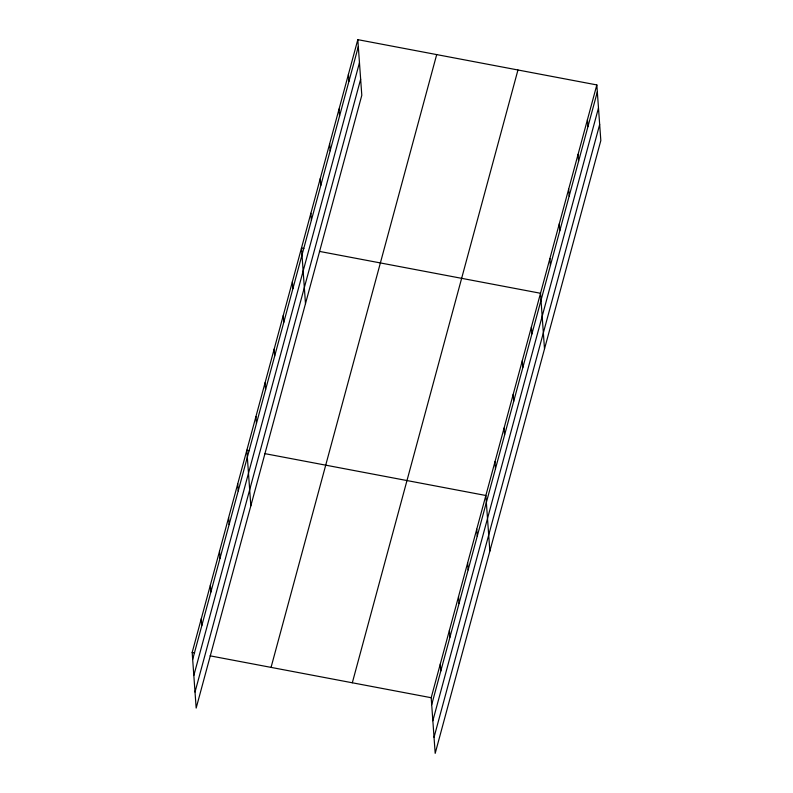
<?xml version="1.0" encoding="UTF-8"?>
<svg xmlns="http://www.w3.org/2000/svg" width="793" height="793" viewBox="0 0 793 793"><rect width="100%" height="100%" fill="white"/><g stroke="black" fill="none" stroke-linecap="round" stroke-linejoin="round"><path stroke-width="1.19" d="M357.812 39.65L361.806 95.279L196.168 708.07L192.174 652.441L357.812 39.65L596.832 84.93L600.826 140.559L435.188 753.35L431.194 697.721L596.832 84.93M192.679 659.409L358.317 46.609M193.829 675.467L359.467 62.677M195.019 692.011L360.646 79.221M271.057 667.379L436.695 54.588M352.32 682.773L517.958 69.982M431.699 704.68L597.337 91.889M432.849 720.738L598.487 107.947M434.039 737.292L599.667 124.501M303.888 248.457L301.499 248.001L305.483 303.63M319.42 251.391L540.519 293.271L544.504 348.91M249.23 450.672L246.841 450.226L250.826 505.855M264.763 453.616L485.861 495.496L489.846 551.125M192.174 652.441L194.572 652.897M210.105 655.841L431.194 697.721M587.444 119.654L587.95 126.612M578.067 154.377L578.563 161.336M568.68 189.101L569.176 196.059M559.293 223.824L559.789 230.783M549.906 258.548L550.401 265.516M531.409 326.974L531.905 333.942M522.3 360.686L522.795 367.645M513.19 394.389L513.686 401.347M504.08 428.091L504.576 435.05M494.971 461.794L495.466 468.752M476.752 529.199L477.247 536.167M467.642 562.901L468.138 569.87M458.532 596.604L459.028 603.572M449.423 630.306L449.918 637.275M440.313 664.019L440.809 670.977M348.424 74.373L348.93 81.342M339.037 109.097L339.543 116.065M329.66 143.82L330.156 150.789M320.273 178.554L320.769 185.512M310.886 213.277L311.381 220.236M292.389 281.703L292.885 288.662M283.279 315.406L283.775 322.364M274.17 349.108L274.665 356.077M265.06 382.811L265.556 389.779M255.951 416.513L256.446 423.482M237.731 483.928L238.227 490.887M228.622 517.631L229.118 524.589M219.512 551.333L220.008 558.292M210.393 585.036L210.898 591.994M201.283 618.738L201.789 625.697"/></g></svg>
